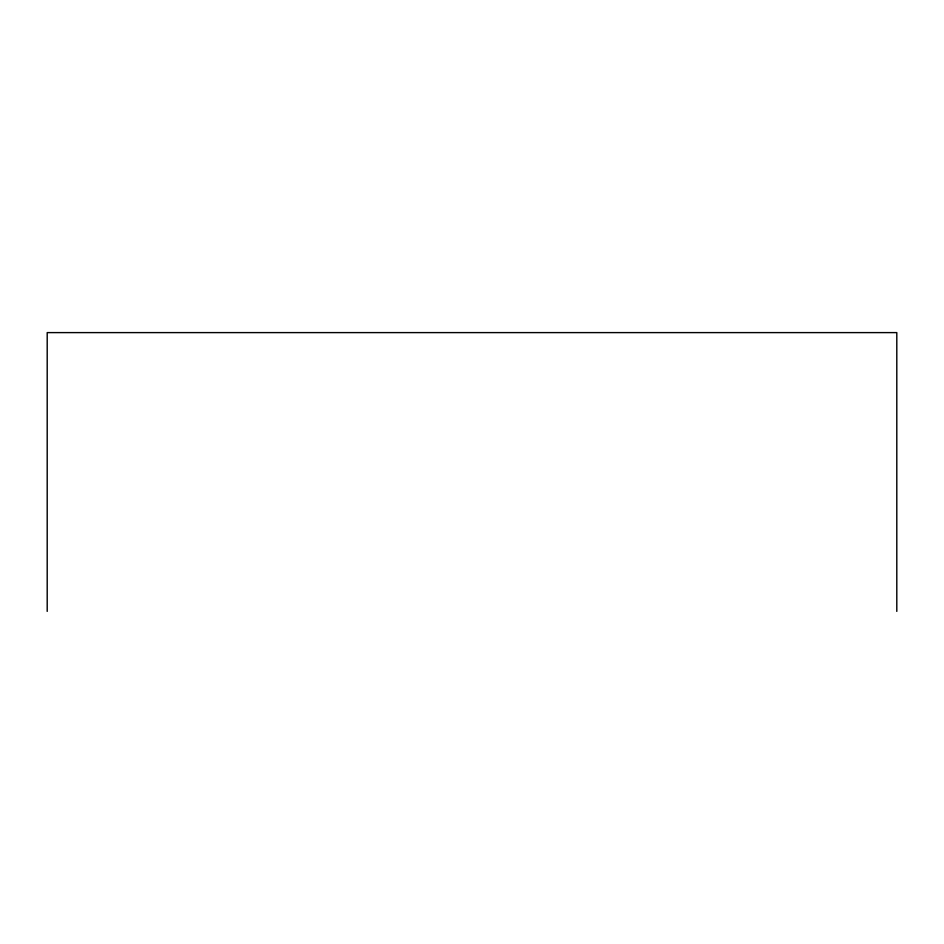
<?xml version="1.0" encoding="UTF-8"?>
<svg xmlns="http://www.w3.org/2000/svg" width="944" height="944" viewBox="0 0 944 944"><rect width="100%" height="100%" fill="white"/><g stroke="black" fill="none" stroke-linecap="round" stroke-linejoin="round"><path stroke-width="1.42" d="M896.8 611.393L896.8 332.607L47.2 332.607L47.2 611.393"/></g></svg>
